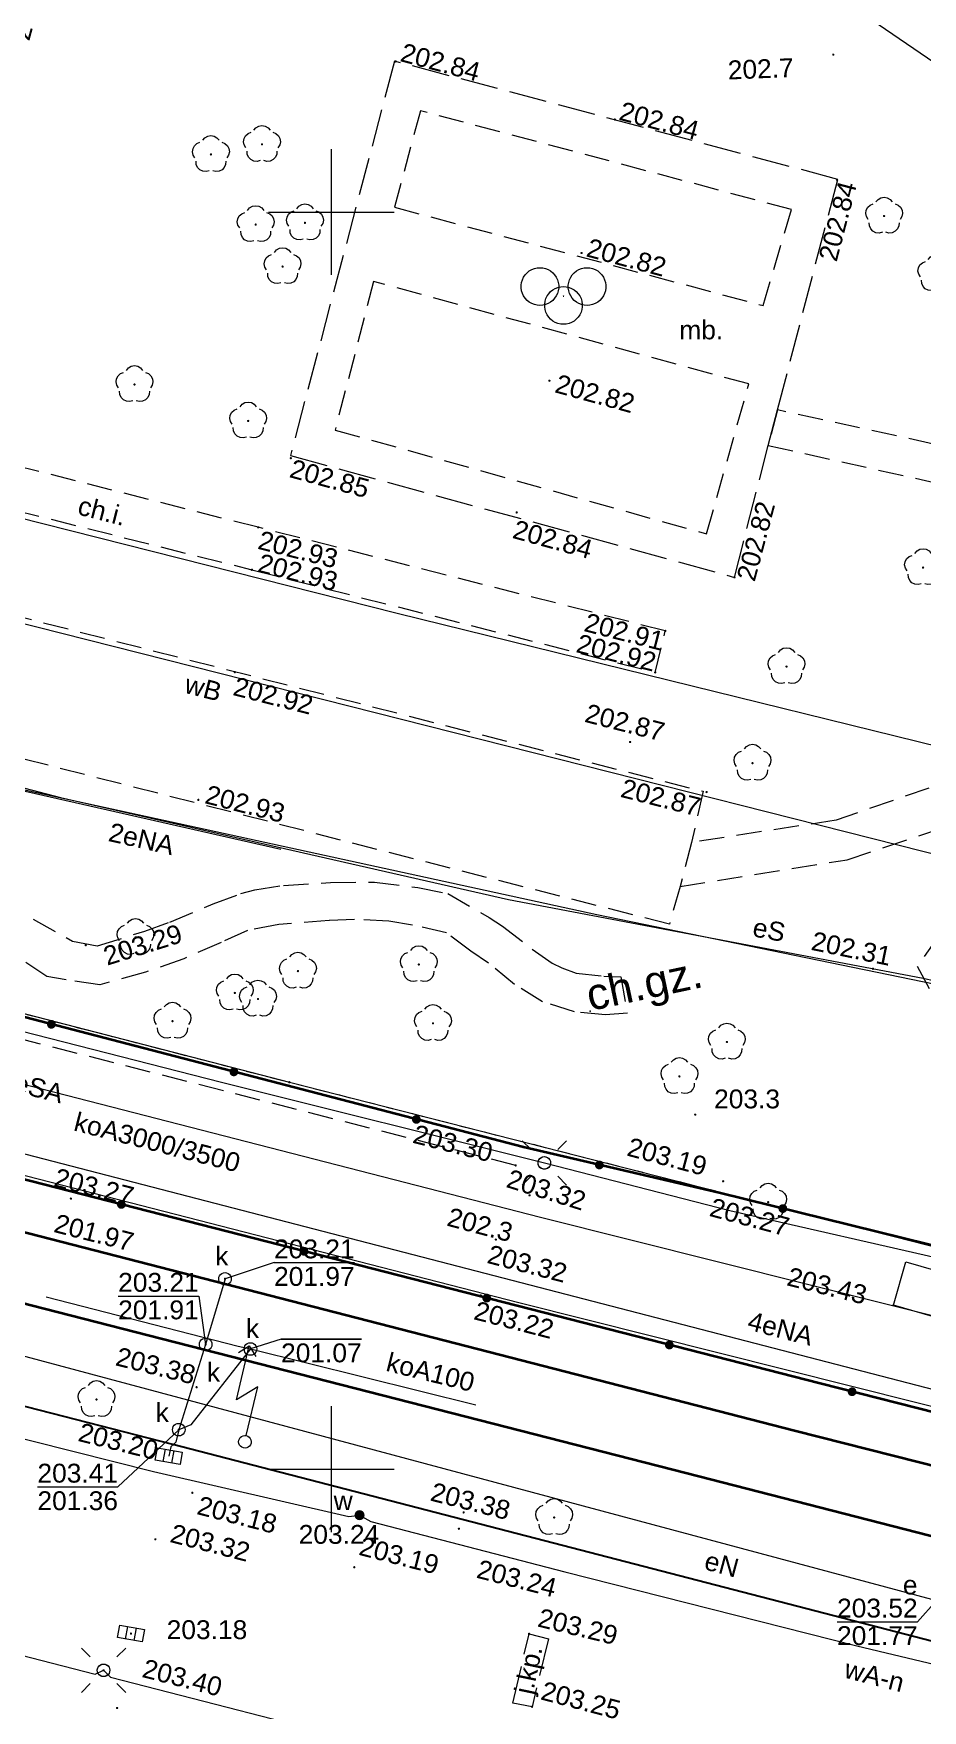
# Model space of a CAD drawing. Extents: x 0 to 7423283, y 0 to 5548300.
# Drawn here: x 7422438.2 to 7422473.5, y 5547690.4 to 5547757.1 of the extents above; entities that cross this region are included whole.
import ezdxf
from ezdxf.enums import TextEntityAlignment as Align

# ---------------------------------------------------------------- set-up
doc = ezdxf.new("R2010")
doc.units = 0
doc.header["$PDSIZE"] = 0.75
for name, pattern in [('PRZER1-1', [2, 1, -1]), ('PRZER2-1', [3, 2, -1]), ('PRZER3-1', [4, 3, -1])]:
    doc.linetypes.add(name, pattern=pattern)
doc.layers.get('0').update_dxf_attribs({"linetype": 'CONTINUOUS', "lineweight": 13})
for name, color, linetype, lineweight, true_color in [('BUBS04', 7, 'PRZER2-1', 18, 0x0a0909), ('EGBD03', 7, 'CONTINUOUS', 18, 0x008000), ('EGBP04', 7, 'CONTINUOUS', 18, 0x008000), ('EGBU01', 7, 'PRZER1-1', 18, 0x008000), ('OBOP02', 7, 'CONTINUOUS', 18, 0x008000), ('SUPE03', 1, 'CONTINUOUS', 18, 0xff0000), ('SUPE03_O', 1, 'CONTINUOUS', 18, 0xff0000), ('SUPE04', 1, 'CONTINUOUS', 18, 0xff0000), ('SUPE04_O', 1, 'CONTINUOUS', 18, 0xff0000), ('SUPK03', 7, 'CONTINUOUS', 18, 0x803300), ('SUPK03_O', 7, 'CONTINUOUS', 18, 0x803300), ('SUPW03', 5, 'CONTINUOUS', 18, 0x0000ff), ('SUPW03_O', 5, 'CONTINUOUS', 18, 0x0000ff), ('SUUS05', 7, 'CONTINUOUS', 18, 0x0a0909), ('SUUS15', 7, 'CONTINUOUS', 18, 0xff9100), ('SUUS15_O', 7, 'CONTINUOUS', 18, 0xff9100)]:
    doc.layers.add(name, color=color, linetype=linetype, lineweight=lineweight, true_color=true_color)
for name, color, linetype, lineweight in [('BUIB12_03', 7, 'CONTINUOUS', 18), ('GSLKOC', 7, 'CONTINUOUS', 18), ('GTGETI_O', 7, 'CONTINUOUS', 18), ('KTCR02', 7, 'PRZER2-1', 18), ('KTCR02_O', 7, 'PRZER2-1', 18), ('KTJZ01', 7, 'PRZER3-1', 18), ('KTJZ01_O', 7, 'PRZER3-1', 18), ('KTKR01', 7, 'CONTINUOUS', 25), ('KTOK05_01', 7, 'CONTINUOUS', 35), ('KTPL01', 7, 'PRZER3-1', 18), ('KTPL01_O', 7, 'PRZER3-1', 18), ('KTTR03', 7, 'CONTINUOUS', 35), ('RTPW01', 7, 'CONTINUOUS', 13), ('RTPW01_O', 7, 'CONTINUOUS', 13), ('RTPW02', 7, 'CONTINUOUS', 13), ('RTPW02_O', 7, 'CONTINUOUS', 13), ('SUSM', 7, 'CONTINUOUS', 18)]:
    doc.layers.add(name, color=color, linetype=linetype, lineweight=lineweight)
for name, color, linetype, true_color in [('SUPS01_03', 1, 'CONTINUOUS', 0xff0000), ('SUPS01_03_O', 1, 'CONTINUOUS', 0xff0000), ('SUPS01_05', 7, 'CONTINUOUS', 0x803300), ('SUPS01_05_O', 7, 'CONTINUOUS', 0x803300), ('SUPS01_08', 5, 'CONTINUOUS', 0x0000ff), ('SUPS01_08_O', 5, 'CONTINUOUS', 0x0000ff), ('SUUS25', 7, 'CONTINUOUS', 0x0a0909), ('SUUS25_O', 7, 'CONTINUOUS', 0x0a0909)]:
    doc.layers.add(name, color=color, linetype=linetype, true_color=true_color)
doc.styles.add('GEO-INFO', font='Arial')

# ---------------------------------------------------------------- blocks, each defined once
blk = doc.blocks.new('KOLO')
blk.add_hatch(color=0).paths.add_polyline_path([(0, 0.5), (-0.12941, 0.482963), (-0.25, 0.433013), (-0.353553, 0.353553), (-0.433013, 0.25), (-0.482963, 0.12941), (-0.5, 0), (-0.482963, -0.12941), (-0.433013, -0.25), (-0.353553, -0.353553), (-0.25, -0.433013), (-0.12941, -0.482963), (0, -0.5), (0.12941, -0.482963), (0.25, -0.433013), (0.353553, -0.353553), (0.433013, -0.25), (0.482963, -0.12941), (0.5, 0), (0.482963, 0.12941), (0.433013, 0.25), (0.353553, 0.353553), (0.25, 0.433013), (0.12941, 0.482963)])
blk = doc.blocks.new('EPPGN')
blk.add_hatch(color=0).paths.add_polyline_path([(-0.09, 0), (-0.085595, -0.027812), (-0.072812, -0.052901), (-0.052901, -0.072812), (-0.027812, -0.085595), (0, -0.09), (0.027812, -0.085595), (0.052901, -0.072812), (0.072812, -0.052901), (0.085595, -0.027812), (0.09, 0), (0.085595, 0.027812), (0.072812, 0.052901), (0.052901, 0.072812), (0.027812, 0.085595), (0, 0.09), (-0.027812, 0.085595), (-0.052901, 0.072812), (-0.072812, 0.052901), (-0.085595, 0.027812)])
blk = doc.blocks.new('SPDLP')
blk.add_hatch(color=0).paths.add_polyline_path([(-0.09, 0), (-0.085595, -0.027812), (-0.072812, -0.052901), (-0.052901, -0.072812), (-0.027812, -0.085595), (0, -0.09), (0.027812, -0.085595), (0.052901, -0.072812), (0.072812, -0.052901), (0.085595, -0.027812), (0.09, 0), (0.085595, 0.027812), (0.072812, 0.052901), (0.052901, 0.072812), (0.027812, 0.085595), (0, 0.09), (-0.027812, 0.085595), (-0.052901, 0.072812), (-0.072812, 0.052901), (-0.085595, 0.027812)])
at = {"color": 0}
for points in [[(-0.268652, 1.271938), (-0.048001, 1.40916), (0.20623, 1.462858), (0.463525, 1.426585), (0.693003, 1.304695), (0.867117, 1.11182), (0.964971, 0.871109)], [(-1.292703, 0.137547), (-1.355024, 0.389802), (-1.327532, 0.648184), (-1.213525, 0.881678), (-1.026689, 1.062258), (-0.78945, 1.168249), (-0.530282, 1.186929)], [(1.126667, 0.648554), (1.325358, 0.481106), (1.454989, 0.255912), (1.5, 0), (1.454989, -0.255912), (1.325358, -0.481106), (1.126667, -0.648554)], [(-0.530282, -1.186929), (-0.78945, -1.168249), (-1.026689, -1.062258), (-1.213525, -0.881678), (-1.327532, -0.648184), (-1.355024, -0.389802), (-1.292703, -0.137547)], [(0.964971, -0.871109), (0.867117, -1.11182), (0.693003, -1.304695), (0.463525, -1.426585), (0.20623, -1.462858), (-0.048001, -1.40916), (-0.268652, -1.271938)]]:
    blk.add_lwpolyline(points, dxfattribs=at)
blk = doc.blocks.new('POINT')
at = {"color": 0}
blk.add_point((0, 0), dxfattribs=at)
blk = doc.blocks.new('SUSM07_01')
at = {"color": 0}
for points in [[(0.5, 0), (4.5, 0), (3.1, 1.4), (7.5, 1.4)], [(6.793489, 2.104679), (7.5, 1.4), (6.793489, 0.695321)]]:
    blk.add_lwpolyline(points, dxfattribs=at)
blk.add_lwpolyline([(0.5, 0), (0.482963, -0.12941), (0.433013, -0.25), (0.353553, -0.353553), (0.25, -0.433013), (0.12941, -0.482963), (0, -0.5), (-0.12941, -0.482963), (-0.25, -0.433013), (-0.353553, -0.353553), (-0.433013, -0.25), (-0.482963, -0.12941), (-0.5, 0), (-0.482963, 0.12941), (-0.433013, 0.25), (-0.353553, 0.353553), (-0.25, 0.433013), (-0.12941, 0.482963), (0, 0.5), (0.12941, 0.482963), (0.25, 0.433013), (0.353553, 0.353553), (0.433013, 0.25), (0.482963, 0.12941)], close=True, dxfattribs=at)
blk = doc.blocks.new('OKRAG_PELNY')
at = {"color": 0}
blk.add_lwpolyline([(0.5, 0), (0.482963, -0.12941), (0.433013, -0.25), (0.353553, -0.353553), (0.25, -0.433013), (0.12941, -0.482963), (0, -0.5), (-0.12941, -0.482963), (-0.25, -0.433013), (-0.353553, -0.353553), (-0.433013, -0.25), (-0.482963, -0.12941), (-0.5, 0), (-0.482963, 0.12941), (-0.433013, 0.25), (-0.353553, 0.353553), (-0.25, 0.433013), (-0.12941, 0.482963), (0, 0.5), (0.12941, 0.482963), (0.25, 0.433013), (0.353553, 0.353553), (0.433013, 0.25), (0.482963, 0.12941)], close=True, dxfattribs=at)
blk = doc.blocks.new('SUUS05')
at = {"color": 0}
blk.add_lwpolyline([(0.5, -0.25), (-0.5, -0.25), (-0.5, 0.25), (0.5, 0.25)], close=True, dxfattribs=at)
for points in [[(-0.175, -0.25), (-0.175, 0.25)], [(0.175, -0.25), (0.175, 0.25)]]:
    blk.add_lwpolyline(points, dxfattribs=at)
blk = doc.blocks.new('SUSM01_01')
at = {"color": 0}
for points in [[(-0.353553, 0.353553), (-0.212132, 0.212132)], [(0.353553, 0.353553), (0.212132, 0.212132)], [(-0.353553, -0.353553), (-0.212132, -0.212132)], [(0.353553, -0.353553), (0.212132, -0.212132)]]:
    blk.add_lwpolyline(points, dxfattribs=at)
blk.add_lwpolyline([(0.1, 0), (0.093969, -0.034202), (0.076604, -0.064279), (0.05, -0.086603), (0.025882, -0.096593), (0, -0.1), (-0.025882, -0.096593), (-0.05, -0.086603), (-0.073305, -0.068017), (-0.090097, -0.043388), (-0.098883, -0.014904), (-0.098883, 0.014904), (-0.090097, 0.043388), (-0.073305, 0.068017), (-0.05, 0.086603), (-0.022252, 0.097493), (0.007473, 0.09972), (0.036534, 0.093087), (0.062349, 0.078183), (0.082624, 0.056332), (0.095557, 0.029476)], close=True, dxfattribs=at)
blk = doc.blocks.new('BUBS04')
at = {"color": 0}
for points in [[(2.25, 1.875), (2.233246, 1.651437), (2.183359, 1.432867), (2.101453, 1.224174), (1.989358, 1.03002), (1.849578, 0.854741), (1.685235, 0.702253), (1.5, 0.575962), (1.298012, 0.478689), (1.083781, 0.412608), (0.862095, 0.379194), (0.637905, 0.379194), (0.416219, 0.412608), (0.201988, 0.478689), (0, 0.575962), (-0.185235, 0.702253), (-0.349578, 0.854741), (-0.489358, 1.03002), (-0.601453, 1.224174), (-0.683359, 1.432867), (-0.733246, 1.651437), (-0.75, 1.875), (-0.733246, 2.098563), (-0.683359, 2.317133), (-0.601453, 2.525826), (-0.489358, 2.71998), (-0.349578, 2.895259), (-0.185235, 3.047747), (0, 3.174038), (0.201988, 3.271311), (0.416219, 3.337392), (0.637905, 3.370806), (0.862095, 3.370806), (1.083781, 3.337392), (1.298012, 3.271311), (1.5, 3.174038), (1.685235, 3.047747), (1.849578, 2.895259), (1.989358, 2.71998), (2.101453, 2.525826), (2.183359, 2.317133), (2.233246, 2.098563)], [(0.75, 0), (0.733246, -0.223563), (0.683359, -0.442133), (0.601453, -0.650826), (0.489358, -0.84498), (0.349578, -1.020259), (0.185235, -1.172747), (0, -1.299038), (-0.201988, -1.396311), (-0.416219, -1.462392), (-0.637905, -1.495806), (-0.862095, -1.495806), (-1.083781, -1.462392), (-1.298012, -1.396311), (-1.5, -1.299038), (-1.685235, -1.172747), (-1.849578, -1.020259), (-1.989358, -0.84498), (-2.101453, -0.650826), (-2.183359, -0.442133), (-2.233246, -0.223563), (-2.25, 0), (-2.233246, 0.223563), (-2.183359, 0.442133), (-2.101453, 0.650826), (-1.989358, 0.84498), (-1.849578, 1.020259), (-1.685235, 1.172747), (-1.5, 1.299038), (-1.298012, 1.396311), (-1.083781, 1.462392), (-0.862095, 1.495806), (-0.637905, 1.495806), (-0.416219, 1.462392), (-0.201988, 1.396311), (0, 1.299038), (0.185235, 1.172747), (0.349578, 1.020259), (0.489358, 0.84498), (0.601453, 0.650826), (0.683359, 0.442133), (0.733246, 0.223563)], [(2.25, -1.875), (2.233246, -2.098563), (2.183359, -2.317133), (2.101453, -2.525826), (1.989358, -2.71998), (1.849578, -2.895259), (1.685235, -3.047747), (1.5, -3.174038), (1.298012, -3.271311), (1.083781, -3.337392), (0.862095, -3.370806), (0.637905, -3.370806), (0.416219, -3.337392), (0.201988, -3.271311), (0, -3.174038), (-0.185235, -3.047747), (-0.349578, -2.895259), (-0.489358, -2.71998), (-0.601453, -2.525826), (-0.683359, -2.317133), (-0.733246, -2.098563), (-0.75, -1.875), (-0.733246, -1.651437), (-0.683359, -1.432867), (-0.601453, -1.224174), (-0.489358, -1.03002), (-0.349578, -0.854741), (-0.185235, -0.702253), (0, -0.575962), (0.201988, -0.478689), (0.416219, -0.412608), (0.637905, -0.379194), (0.862095, -0.379194), (1.083781, -0.412608), (1.298012, -0.478689), (1.5, -0.575962), (1.685235, -0.702253), (1.849578, -0.854741), (1.989358, -1.03002), (2.101453, -1.224174), (2.183359, -1.432867), (2.233246, -1.651437)]]:
    blk.add_lwpolyline(points, close=True, dxfattribs=at)

msp = doc.modelspace()

# ---------------------------------------------------------------- linework, layer by layer
at = {"color": 7, "linetype": 'Continuous', "lineweight": 13, "elevation": 100, "flags": 128}
for points in [[(7422450, 5547747.5), (7422450, 5547752.5)], [(7422447.5, 5547750), (7422452.5, 5547750)], [(7422450, 5547697.5), (7422450, 5547702.5)], [(7422447.5, 5547700), (7422452.5, 5547700)]]:
    msp.add_lwpolyline(points, dxfattribs=at)
at = {"layer": 'BUBS04', "color": 18, "linetype": 'PRZER2-1', "lineweight": 18, "ltscale": 0.5, "true_color": 0x0a0909, "elevation": 10.14}
msp.add_lwpolyline([(7422459.23, 5547746.67), (7422459.22, 5547746.65), (7422459.24, 5547746.65)], close=True, dxfattribs=at)
at = {"layer": 'BUIB12_03', "color": 7, "linetype": 'Continuous', "lineweight": 18, "elevation": 10.18}
msp.add_lwpolyline([(7422472.84, 5547708.25), (7422475.83, 5547707.39), (7422475.37, 5547705.65), (7422472.35, 5547706.52)], close=True, dxfattribs=at)
at = {"layer": 'EGBD03', "color": 96, "linetype": 'Continuous', "lineweight": 18, "true_color": 0x008000, "elevation": 10.3}
msp.add_lwpolyline([(7422301.4, 5547753.14), (7422329.11, 5547745.92), (7422359, 5547738.27), (7422388.8, 5547730.72), (7422418.54, 5547723.09), (7422448.33, 5547715.39), (7422478.1, 5547707.8)], dxfattribs=at)
at = {"layer": 'EGBU01', "color": 7, "linetype": 'Continuous', "lineweight": 18, "elevation": 10.17}
msp.add_lwpolyline([(7422301.4, 5547753.14), (7422329.11, 5547745.92), (7422359, 5547738.27), (7422388.8, 5547730.72), (7422418.54, 5547723.09), (7422448.33, 5547715.39), (7422478.1, 5547707.8)], dxfattribs=at)
at = {"layer": 'EGBU01', "color": 96, "linetype": 'PRZER1-1', "lineweight": 18, "ltscale": 0.5, "true_color": 0x008000, "elevation": 10.18}
msp.add_lwpolyline([(7422301.4, 5547753.14), (7422329.11, 5547745.92), (7422359, 5547738.27), (7422388.8, 5547730.72), (7422418.54, 5547723.09), (7422448.33, 5547715.39), (7422478.1, 5547707.8)], dxfattribs=at)
at = {"layer": 'GSLKOC', "color": 7, "linetype": 'PRZER2-1', "lineweight": 18, "ltscale": 0.5, "elevation": 10.18}
for points in [[(7422464.79, 5547726.96), (7422464.32, 5547724.93), (7422463.87, 5547723.18), (7422463.44, 5547721.68), (7422384.84, 5547741.77), (7422346.19, 5547751.64), (7422347.51, 5547756.92), (7422386.24, 5547747.04)], [(7422453.54, 5547754.03), (7422452.51, 5547750.19), (7422467.17, 5547746.28), (7422468.3, 5547750.1)], [(7422451.68, 5547747.24), (7422450.15, 5547741.33), (7422464.92, 5547737.2), (7422466.6, 5547743.16)]]:
    msp.add_lwpolyline(points, close=True, dxfattribs=at)
for points in [[(7422436.84, 5547722.62), (7422439.7, 5547721), (7422440.7, 5547720.81), (7422442.58, 5547721.4), (7422443.57, 5547721.76), (7422445.3, 5547722.48), (7422446.4, 5547722.89), (7422446.96, 5547723.04), (7422448.09, 5547723.22), (7422449.97, 5547723.33), (7422451.71, 5547723.35), (7422453.44, 5547723.13), (7422454.63, 5547722.89), (7422456.27, 5547721.94), (7422456.81, 5547721.6), (7422457.98, 5547720.68), (7422458.78, 5547720.13), (7422459.16, 5547719.94), (7422459.73, 5547719.73), (7422460.83, 5547719.61), (7422461.51, 5547719.58), (7422461.77, 5547718.14)], [(7422461.77, 5547718.14), (7422460.9, 5547718.07), (7422459.67, 5547718.19), (7422458.39, 5547718.59), (7422457.28, 5547719.28), (7422456.25, 5547720.13), (7422455.55, 5547720.6), (7422454.58, 5547721.33), (7422453.22, 5547721.64), (7422452.29, 5547721.8), (7422450.92, 5547721.86), (7422449.91, 5547721.82), (7422447.91, 5547721.66), (7422446.66, 5547721.42), (7422445.61, 5547720.95), (7422444.13, 5547720.3), (7422442.61, 5547719.77), (7422440.79, 5547719.26), (7422439.45, 5547719.46), (7422438.68, 5547719.6), (7422437.46, 5547720.4)]]:
    msp.add_lwpolyline(points, dxfattribs=at)
at = {"layer": 'KTCR02', "color": 7, "linetype": 'PRZER2-1', "lineweight": 18, "ltscale": 0.5, "elevation": 10.18}
for points in [[(7422457.33, 5547712.08), (7422406.19, 5547725.15), (7422369.24, 5547734.41), (7422333.85, 5547743.37), (7422307.72, 5547750.15), (7422302.81, 5547751.46), (7422285.03, 5547755.96), (7422266.57, 5547760.66), (7422259.79, 5547762.4), (7422249.65, 5547764.97), (7422231.15, 5547769.69), (7422221.31, 5547772.2), (7422217, 5547773.33), (7422217.26, 5547774.23), (7422216.94, 5547775.43)], [(7422473.76, 5547727.09), (7422470.07, 5547725.81), (7422464.32, 5547724.93), (7422463.87, 5547723.18), (7422470.51, 5547724.24), (7422474.33, 5547725.51)], [(7422474.15, 5547721.2), (7422473.29, 5547720), (7422474.51, 5547717.77)]]:
    msp.add_lwpolyline(points, dxfattribs=at)
msp.add_lwpolyline([(7422418.93, 5547744.62), (7422418.49, 5547742.9), (7422446.84, 5547735.77), (7422462.88, 5547731.69), (7422463.28, 5547733.34), (7422447.09, 5547737.46)], close=True, dxfattribs=at)
msp.add_lwpolyline([(7422476.87, 5547740.13), (7422467.74, 5547742.13), (7422467.37, 5547740.72), (7422476.89, 5547738.59, -0.360613)], format="xyb", dxfattribs=at)
at = {"layer": 'KTJZ01', "color": 7, "linetype": 'PRZER3-1', "lineweight": 18, "ltscale": 0.5, "elevation": 10.18}
msp.add_lwpolyline([(7422457.22, 5547690.69), (7422457.86, 5547693.45), (7422458.63, 5547693.25), (7422457.98, 5547690.55)], close=True, dxfattribs=at)
msp.add_lwpolyline([(7422457.22, 5547690.69), (7422457.86, 5547693.45), (7422458.63, 5547693.25), (7422457.98, 5547690.55)], close=True, dxfattribs=at)
at = {"layer": 'KTKR01', "color": 7, "linetype": 'Continuous', "lineweight": 25, "elevation": 10.18}
msp.add_lwpolyline([(7422513.09, 5547683.07), (7422481.13, 5547691.28), (7422443.7, 5547700.98), (7422426.8, 5547705.31), (7422395.01, 5547713.46), (7422346.62, 5547725.95), (7422297.94, 5547738.31), (7422251.34, 5547750.2), (7422243.22, 5547752.37)], dxfattribs=at)
at = {"layer": 'KTOK05_01', "color": 7, "linetype": 'Continuous', "lineweight": 35, "elevation": 10.18}
for points in [[(7422514.27, 5547692.01), (7422469.44, 5547703.4), (7422404.99, 5547719.93), (7422336.73, 5547737.41), (7422329.36, 5547739.3), (7422290.25, 5547749.25), (7422220.69, 5547767.02), (7422210.25, 5547769.63), (7422167.25, 5547780.67), (7422121.96, 5547792.16)], [(7422502, 5547701.96), (7422465.42, 5547710.99), (7422457.64, 5547712.8), (7422406.64, 5547726.09), (7422339.52, 5547743.2)]]:
    msp.add_lwpolyline(points, dxfattribs=at)
at = {"layer": 'KTPL01', "color": 7, "linetype": 'PRZER3-1', "lineweight": 18, "ltscale": 0.5, "elevation": 10.18}
msp.add_lwpolyline([(7422467.74, 5547742.13), (7422470.14, 5547751.3), (7422452.51, 5547756), (7422448.37, 5547740.32), (7422466.03, 5547735.47), (7422467.37, 5547740.72)], close=True, dxfattribs=at)
at = {"layer": 'KTTR03', "color": 7, "linetype": 'Continuous', "lineweight": 35, "elevation": 10.18}
for points in [[(7422612.99, 5547664.98), (7422579.76, 5547672.97), (7422560.34, 5547678), (7422530.39, 5547685.66), (7422509.53, 5547691.05), (7422495.78, 5547694.59), (7422468.42, 5547701.52), (7422427.08, 5547712.17), (7422382.73, 5547723.56), (7422347.87, 5547732.42), (7422303.11, 5547744.07)], [(7422303.23, 5547741.2), (7422317.67, 5547737.46), (7422338.72, 5547731.88), (7422358.58, 5547726.81), (7422393.65, 5547717.91), (7422442.72, 5547705.33), (7422464.09, 5547699.86), (7422510.08, 5547688.04), (7422561.91, 5547674.67), (7422612.32, 5547662.29)]]:
    msp.add_lwpolyline(points, dxfattribs=at)
at = {"layer": 'SUPE03', "color": 1, "linetype": 'Continuous', "lineweight": 18, "true_color": 0xff0000, "elevation": 10.18}
for points in [[(7422292.11, 5547766.19), (7422294.71, 5547768.12), (7422298.7, 5547767.37), (7422308.26, 5547765.75), (7422343.55, 5547757.18), (7422346.81, 5547750.74), (7422396.48, 5547737.89), (7422439.23, 5547726.71), (7422457.04, 5547722.66), (7422473.53, 5547719.53), (7422480.49, 5547717.94), (7422508.94, 5547709.79), (7422523.18, 5547706.77), (7422547.27, 5547695), (7422554.54, 5547690.94), (7422564.31, 5547690.16), (7422580.06, 5547689.52), (7422592.74, 5547686.6), (7422601.22, 5547684.33), (7422617.77, 5547681.51), (7422632.4, 5547678.46), (7422641.23, 5547678.27), (7422648.37, 5547677.67)], [(7422312.32, 5547764.71), (7422341.39, 5547757.91), (7422345.97, 5547750.68), (7422356.04, 5547747.93), (7422399.4, 5547736.69), (7422432.49, 5547728.17), (7422460.55, 5547722.06), (7422484.21, 5547717.19), (7422493.44, 5547714.53), (7422506.11, 5547710.76), (7422509.81, 5547709.74), (7422520.66, 5547707.53), (7422523.46, 5547706.92), (7422547.91, 5547695.7), (7422551.75, 5547693.67), (7422556.47, 5547690.75), (7422575.05, 5547689.69), (7422579.66, 5547689.37), (7422595, 5547686.1), (7422628.06, 5547679.18), (7422641.65, 5547676.92), (7422646.07, 5547677.26), (7422648.29, 5547678.73)]]:
    msp.add_lwpolyline(points, dxfattribs=at)
at = {"layer": 'SUPE04', "color": 1, "linetype": 'Continuous', "lineweight": 18, "true_color": 0xff0000, "elevation": 10.18}
for points in [[(7422158.09, 5547789.22), (7422157.25, 5547784.33), (7422157.5, 5547783.97), (7422167.04, 5547781.65), (7422204.75, 5547772.2), (7422235.97, 5547763.6), (7422244.33, 5547761.25), (7422284.48, 5547751.18), (7422303.02, 5547746.41), (7422347.7, 5547735.32), (7422389.6, 5547725.27), (7422431.03, 5547714.29), (7422474, 5547703.15), (7422498.98, 5547696.6), (7422504.77, 5547695.04), (7422521.48, 5547690.69), (7422579.57, 5547675.76), (7422612.83, 5547667.05), (7422626.65, 5547663.63)], [(7422463.78, 5547775.07), (7422462.5, 5547773.35), (7422462.65, 5547763.27), (7422465.14, 5547761.99), (7422475.63, 5547754.82), (7422475.72, 5547754.19), (7422476.81, 5547734.52), (7422476.89, 5547733.94), (7422477.03, 5547729.27), (7422476.78, 5547722.44), (7422482.71, 5547718.43), (7422490.23, 5547716.02)], [(7422302.19, 5547766.85), (7422322.46, 5547762.38), (7422341.42, 5547758.08), (7422345.98, 5547750.59), (7422391.28, 5547738.78), (7422432.49, 5547728.17), (7422447.99, 5547724.66)], [(7422313.12, 5547749.71), (7422334.59, 5547744.01), (7422344.97, 5547741.2), (7422351.95, 5547739.45), (7422360.05, 5547737.25), (7422360.31, 5547737.26), (7422360.5, 5547737.1), (7422366.68, 5547735.62), (7422373.75, 5547733.86), (7422383.52, 5547731.26), (7422409.32, 5547724.63), (7422409.47, 5547725.14), (7422409.71, 5547724.53), (7422415.69, 5547722.96), (7422428.38, 5547719.8), (7422433.02, 5547718.74), (7422434.22, 5547718.31), (7422445.63, 5547715.39), (7422458.47, 5547712.18), (7422465.85, 5547710.29), (7422474.79, 5547708.25)], [(7422428.34, 5547707.02), (7422428.58, 5547706.96), (7422474.06, 5547694.77), (7422512.32, 5547684.77)], [(7422401.69, 5547701.8), (7422409.64, 5547699.84), (7422413.83, 5547698.76), (7422414.66, 5547698.97), (7422414.93, 5547698.51), (7422422, 5547696.77), (7422433.34, 5547693.72), (7422440.61, 5547691.84), (7422440.94, 5547692), (7422441.22, 5547691.72), (7422451.83, 5547689), (7422461.96, 5547686.31), (7422462.38, 5547686.5), (7422462.8, 5547686.14), (7422492.88, 5547678.39)]]:
    msp.add_lwpolyline(points, dxfattribs=at)
at = {"layer": 'SUPK03', "color": 36, "linetype": 'Continuous', "lineweight": 18, "true_color": 0x803300, "elevation": 10.18}
for points in [[(7422118.809, 5547796.599), (7422125.376, 5547794.812), (7422148.101, 5547789.004), (7422163.075, 5547785.032), (7422197.16, 5547776.131), (7422208.458, 5547773.069), (7422210.718, 5547772.454), (7422233.848, 5547766.79), (7422245.164, 5547763.428), (7422261.281, 5547759.356), (7422282.422, 5547753.949), (7422303.404, 5547748.9), (7422322.299, 5547744.254), (7422325.526, 5547743.538), (7422327.495, 5547746.718), (7422328.219, 5547742.936), (7422362.747, 5547734.297), (7422381.718, 5547729.489), (7422394.541, 5547726.429), (7422458.321, 5547710.026), (7422479.494, 5547704.703), (7422500.137, 5547699.06)], [(7422117.891, 5547793.221), (7422124.484, 5547791.428), (7422147.219, 5547785.616), (7422162.185, 5547781.648), (7422196.26, 5547772.749), (7422207.542, 5547769.691), (7422209.842, 5547769.066), (7422232.932, 5547763.41), (7422244.236, 5547760.052), (7422260.419, 5547755.964), (7422281.578, 5547750.551), (7422302.576, 5547745.5), (7422321.501, 5547740.846), (7422325.213, 5547740.022), (7422361.893, 5547730.903), (7422380.882, 5547726.091), (7422393.699, 5547723.031), (7422457.459, 5547706.634), (7422478.606, 5547701.317), (7422500.763, 5547695.26), (7422501.858, 5547695.999)], [(7422445.77, 5547707.57), (7422445, 5547704.96), (7422443.93, 5547701.57)], [(7422438.66, 5547706.85), (7422446.29, 5547704.89), (7422446.78, 5547704.78)], [(7422446.78, 5547704.78), (7422444.41, 5547701.76), (7422443.93, 5547701.57), (7422443.81, 5547701.07), (7422443.62, 5547700.89), (7422443.53, 5547700.52)], [(7422446.78, 5547704.78), (7422455.74, 5547702.56)]]:
    msp.add_lwpolyline(points, dxfattribs=at)
at = {"layer": 'SUPS01_03_O', "color": 1, "linetype": 'Continuous', "lineweight": 9, "true_color": 0xff0000, "elevation": 10.8, "flags": 128}
for points in [[(7422470.11, 5547693.926), (7422473.314, 5547693.926), (7422474.06, 5547694.77)], [(7422470.11, 5547693.926), (7422473.314, 5547693.926)]]:
    msp.add_lwpolyline(points, dxfattribs=at)
at = {"layer": 'SUPS01_05_O', "color": 36, "linetype": 'Continuous', "lineweight": 9, "true_color": 0x803300, "elevation": 10.8, "flags": 128}
for points in [[(7422450.923, 5547708.212), (7422447.72, 5547708.213), (7422445.77, 5547707.57)], [(7422447.72, 5547708.213), (7422450.923, 5547708.212)], [(7422441.52, 5547706.883), (7422444.723, 5547706.882), (7422445, 5547704.96)], [(7422441.52, 5547706.883), (7422444.723, 5547706.882)], [(7422451.203, 5547705.172), (7422448, 5547705.173), (7422446.78, 5547704.78)], [(7422448, 5547705.173), (7422451.203, 5547705.172)], [(7422438.31, 5547699.293), (7422441.513, 5547699.292), (7422443.93, 5547701.57)], [(7422438.31, 5547699.293), (7422441.513, 5547699.292)]]:
    msp.add_lwpolyline(points, dxfattribs=at)
at = {"layer": 'SUPW03', "color": 5, "linetype": 'Continuous', "lineweight": 18, "true_color": 0x0000ff, "elevation": 10.18}
for points in [[(7422200.79, 5547836.95), (7422198.5, 5547828.03), (7422225.56, 5547811.78), (7422237.6, 5547802.78), (7422249.88, 5547793.3), (7422272.15, 5547780.79), (7422273.42, 5547780.34), (7422277.08, 5547779.35), (7422301.95, 5547772.76), (7422346.86, 5547761.18), (7422382.52, 5547752.47), (7422407.19, 5547745.54), (7422452.62, 5547734.05), (7422484.15, 5547726.28), (7422500.44, 5547722.79), (7422508.83, 5547721.46)], [(7422302.14, 5547767.98), (7422498.5, 5547718.26), (7422507.96, 5547718.03)], [(7422426.87, 5547703.95), (7422442.93, 5547699.9), (7422450.7, 5547698.12), (7422451.12, 5547698.17), (7422451.57, 5547697.92), (7422459.28, 5547695.91), (7422470.89, 5547692.97), (7422484.35, 5547689.77), (7422508.22, 5547683.72), (7422522.65, 5547679.96)]]:
    msp.add_lwpolyline(points, dxfattribs=at)

# ---------------------------------------------------------------- block references
at = {"layer": 'BUBS04', "color": 18, "lineweight": 18, "true_color": 0x0a0909, "xscale": 0.5, "yscale": 0.5, "rotation": 90}
msp.add_blockref('BUBS04', (7422459.23, 5547746.66, 10.14), dxfattribs=at)
at = {"layer": 'EGBP04', "color": 96, "lineweight": 18, "true_color": 0x008000, "xscale": 0.5, "yscale": 0.5, "rotation": 90}
msp.add_blockref('EPPGN', (7422448.33, 5547715.39, 10.32), dxfattribs=at)
at = {"layer": 'GSLKOC', "color": 7, "lineweight": 18, "xscale": 0.5, "yscale": 0.5, "rotation": 90}
msp.add_blockref('POINT', (7422460.29, 5547718.22, 10.18), dxfattribs=at)
at = {"layer": 'KTOK05_01', "color": 7, "lineweight": 35, "xscale": 0.35, "yscale": 0.35, "rotation": 90}
for p in [(7422438.865, 5547717.693, 10.18), (7422446.123, 5547715.801, 10.18), (7422453.38, 5547713.91, 10.18), (7422460.658, 5547712.098, 10.18), (7422441.648, 5547710.528, 10.18), (7422467.954, 5547710.364, 10.18), (7422448.913, 5547708.665, 10.18), (7422456.178, 5547706.802, 10.18), (7422463.442, 5547704.938, 10.18), (7422470.708, 5547703.078, 10.18)]:
    msp.add_blockref('KOLO', p, dxfattribs=at)
at = {"layer": 'OBOP02', "color": 96, "lineweight": 18, "true_color": 0x008000, "xscale": 0.5, "yscale": 0.5, "rotation": 90}
for p in [(7422445.21, 5547752.29, 10.12), (7422447.24, 5547752.69, 10.12), (7422446.99, 5547749.5, 10.12), (7422448.95, 5547749.57, 10.12), (7422471.98, 5547749.84, 10.12), (7422448.06, 5547747.83, 10.12), (7422474.06, 5547747.55, 10.12), (7422442.17, 5547743.14, 10.12), (7422446.69, 5547741.69, 10.12), (7422473.53, 5547735.86, 10.12), (7422468.1, 5547731.92, 10.12), (7422466.75, 5547728.08, 10.12), (7422442.21, 5547721.15, 10.12), (7422448.67, 5547719.81, 10.12), (7422453.48, 5547720.07, 10.12), (7422446.16, 5547718.94, 10.12), (7422447.08, 5547718.7, 10.12), (7422443.68, 5547717.82, 10.12), (7422454.04, 5547717.73, 10.12), (7422465.73, 5547716.99, 10.12), (7422463.84, 5547715.62, 10.12), (7422467.37, 5547710.62, 10.12), (7422440.66, 5547702.77, 10.12), (7422458.86, 5547698.08, 10.12)]:
    msp.add_blockref('SPDLP', p, dxfattribs=at)
at = {"layer": 'RTPW01', "color": 7, "lineweight": 13, "xscale": 0.09, "yscale": 0.09, "rotation": 90}
for p in [(7422469.96, 5547756.26, 10.2), (7422464.47, 5547714.1, 10.2)]:
    msp.add_blockref('KOLO', p, dxfattribs=at)
at = {"layer": 'RTPW02', "color": 7, "lineweight": 13, "xscale": 0.09, "yscale": 0.09, "rotation": 90}
for p in [(7422452.56, 5547755.99, 10.2), (7422461.27, 5547753.68, 10.2), (7422470.11, 5547751.28, 10.2), (7422459.95, 5547748.37, 10.2), (7422458.67, 5547743.29, 10.2), (7422448.39, 5547740.21, 10.2), (7422457.37, 5547738.05, 10.2), (7422447.09, 5547737.46, 10.2), (7422446.84, 5547735.77, 10.2), (7422466.03, 5547735.47, 10.2), (7422463.28, 5547733.34, 10.2), (7422446.16, 5547731.7, 10.2), (7422462.88, 5547731.69, 10.2), (7422461.88, 5547728.92, 10.2), (7422464.92, 5547726.93, 10.2), (7422444.71, 5547726.62, 10.2), (7422440.23, 5547720.84, 10.2), (7422457.64, 5547712.8, 10.2), (7422457.33, 5547712.08, 10.2), (7422465.42, 5547710.99, 10.2), (7422465.58, 5547711.45, 10.2), (7422439.64, 5547710.76, 10.2), (7422438.39, 5547709.27, 10.2), (7422456.54, 5547709.13, 10.2), (7422455.94, 5547706.91, 10.2), (7422472.35, 5547706.52, 10.2), (7422444.64, 5547703.26, 10.2), (7422443.7, 5547700.98, 10.2), (7422444.47, 5547699.06, 10.2), (7422455.26, 5547698.28, 10.2), (7422455.07, 5547697.63, 10.2), (7422443, 5547697.21, 10.2), (7422450.91, 5547696.1, 10.2), (7422457.86, 5547693.45, 10.2), (7422440.94, 5547692, 10.2), (7422441.48, 5547690.5, 10.2), (7422457.98, 5547690.55, 10.2)]:
    msp.add_blockref('KOLO', p, dxfattribs=at)
at = {"layer": 'SUPS01_03', "color": 1, "lineweight": 5, "true_color": 0xff0000, "xscale": 0.09, "yscale": 0.09, "rotation": 90}
for p in [(7422471.54, 5547719.9, 10.24), (7422457.88, 5547710.89, 10.24)]:
    msp.add_blockref('KOLO', p, dxfattribs=at)
at = {"layer": 'SUPS01_05', "color": 36, "lineweight": 5, "true_color": 0x803300, "xscale": 0.09, "yscale": 0.09, "rotation": 90}
for p in [(7422445.77, 5547707.57, 10.24), (7422445, 5547704.96, 10.24), (7422446.78, 5547704.78, 10.24), (7422443.93, 5547701.57, 10.24), (7422442.03, 5547693.46, 10.24)]:
    msp.add_blockref('KOLO', p, dxfattribs=at)
at = {"layer": 'SUPS01_08', "color": 5, "lineweight": 5, "true_color": 0x0000ff, "xscale": 0.09, "yscale": 0.09, "rotation": 90}
msp.add_blockref('KOLO', (7422451.12, 5547698.17, 10.24), dxfattribs=at)
at = {"layer": 'SUSM', "color": 7, "lineweight": 18}
for name, p, xscale, yscale, rotation in [('SUSM01_01', (7422458.47, 5547712.18, 10.24), 2.5, 2.5, 90), ('OKRAG_PELNY', (7422458.47, 5547712.18, 10.24), 0.5, 0.5, 90), ('SUSM07_01', (7422446.56, 5547701.09, 10.24), 0.5, 0.5, 76.79186129152573), ('SUSM01_01', (7422440.94, 5547692, 10.24), 2.5, 2.5, 90), ('OKRAG_PELNY', (7422440.94, 5547692, 10.24), 0.5, 0.5, 90)]:
    msp.add_blockref(name, p, dxfattribs=dict(at, xscale=xscale, yscale=yscale, rotation=rotation))
at = {"layer": 'SUUS05', "color": 18, "lineweight": 18, "true_color": 0x0a0909}
for p, rotation in [((7422443.53, 5547700.52, 10.24), 350.2561347755752), ((7422442.03, 5547693.46, 10.24), 350.1586543157408)]:
    msp.add_blockref('SUUS05', p, dxfattribs=dict(at, rotation=rotation))
at = {"layer": 'SUUS15', "color": 36, "lineweight": 18, "true_color": 0x803300, "xscale": 0.5, "yscale": 0.5, "rotation": 90}
for p in [(7422445.77, 5547707.57, 10.24), (7422445, 5547704.96, 10.24), (7422446.78, 5547704.78, 10.24), (7422443.93, 5547701.57, 10.24)]:
    msp.add_blockref('OKRAG_PELNY', p, dxfattribs=at)
at = {"layer": 'SUUS25', "color": 18, "lineweight": 5, "true_color": 0x0a0909, "xscale": 0.4, "yscale": 0.4, "rotation": 359.9997925898467}
msp.add_blockref('KOLO', (7422451.12, 5547698.17, 10.24), dxfattribs=at)

# ---------------------------------------------------------------- texts
at = {"layer": 'GTGETI_O', "color": 7, "linetype": 'Continuous', "lineweight": 0, "style": 'GEO-INFO'}
msp.add_text('ch.gz.', height=1.25, rotation=11.96184, dxfattribs=at).set_placement((7422460.29, 5547718.22, 10.8))
at = {"layer": 'KTCR02_O', "color": 7, "linetype": 'Continuous', "lineweight": 0, "style": 'GEO-INFO'}
msp.add_text('ch.i.', height=0.75, rotation=345.64416, dxfattribs=at).set_placement((7422440.89, 5547738.124, 10.8), align=Align.MIDDLE)
at = {"layer": 'KTJZ01_O', "color": 7, "linetype": 'Continuous', "lineweight": 0, "style": 'GEO-INFO'}
msp.add_text('j.kp.', height=0.75, rotation=78.14628, dxfattribs=at).set_placement((7422457.925, 5547691.997, 10.8), align=Align.MIDDLE)
at = {"layer": 'KTPL01_O', "color": 7, "linetype": 'Continuous', "lineweight": 0, "style": 'GEO-INFO'}
msp.add_text('mb.', height=0.75, rotation=360, dxfattribs=at).set_placement((7422464.71, 5547745.326, 10.8), align=Align.MIDDLE)
at = {"layer": 'RTPW01_O', "color": 7, "linetype": 'Continuous', "lineweight": 0, "style": 'GEO-INFO'}
msp.add_text('202.7', height=0.75, rotation=2.22209, dxfattribs=at).set_placement((7422465.78, 5547755.27, 10.8))
msp.add_text('203.3', height=0.75, dxfattribs=at).set_placement((7422465.22, 5547714.35, 10.8))
at = {"layer": 'RTPW02_O', "color": 7, "linetype": 'Continuous', "lineweight": 0, "style": 'GEO-INFO'}
msp.add_text('202.79', height=0.75, rotation=74.80743, dxfattribs=at).set_placement((7422438.82, 5547759.865, 10.8), align=Align.RIGHT)
for s, rotation, p in [('202.84', 345.07263, (7422452.694, 5547756.009, 10.8)), ('202.84', 345.07263, (7422461.395, 5547753.68, 10.8)), ('202.84', 75.33335, (7422470.09, 5547747.99, 10.8)), ('202.82', 345.06615, (7422460.094, 5547748.245, 10.8)), ('202.82', 344.70589, (7422458.843, 5547742.838, 10.8)), ('202.85', 344.64336, (7422448.289, 5547739.464, 10.8)), ('202.82', 75.10456, (7422466.83, 5547735.265, 10.8)), ('202.84', 344.64336, (7422457.16, 5547737.045, 10.8)), ('202.93', 345.70876, (7422447.032, 5547736.613, 10.8)), ('202.93', 345.77558, (7422447.027, 5547735.703, 10.8)), ('202.91', 345.70876, (7422460.004, 5547733.34, 10.8)), ('202.92', 345.77558, (7422459.691, 5547732.503, 10.8)), ('202.92', 345.66038, (7422446.044, 5547730.796, 10.8)), ('202.87', 345.72608, (7422460.03, 5547729.73, 10.8)), ('202.93', 345.66228, (7422444.926, 5547726.495, 10.8)), ('202.87', 345.66038, (7422461.457, 5547726.747, 10.8)), ('203.29', 17.42341, (7422441.081, 5547720.022, 10.8)), ('203.30', 345.78949, (7422453.19, 5547712.99, 10.8)), ('203.19', 345.16289, (7422461.71, 5547712.48, 10.8)), ('203.27', 345.6969, (7422438.92, 5547711.26, 10.8)), ('203.32', 342.67569, (7422456.91, 5547711.23, 10.8)), ('203.27', 345.00869, (7422464.99, 5547710.08, 10.8)), ('201.97', 345.74275, (7422438.92, 5547709.44, 10.8)), ('203.32', 345.49314, (7422456.15, 5547708.21, 10.8)), ('203.43', 345.98983, (7422468.07, 5547707.32, 10.8)), ('203.22', 345.62532, (7422455.62, 5547705.97, 10.8)), ('203.38', 346.04458, (7422441.372, 5547704.139, 10.8)), ('203.20', 346.00848, (7422439.884, 5547701.129, 10.8)), ('203.18', 345.68007, (7422444.61, 5547698.22, 10.8)), ('203.38', 345.76643, (7422453.89, 5547698.76, 10.8)), ('203.32', 345.52951, (7422443.54, 5547697.11, 10.8)), ('203.19', 345.67707, (7422451.05, 5547696.6, 10.8)), ('203.24', 345.64721, (7422455.73, 5547695.69, 10.8)), ('203.29', 346.44259, (7422458.16, 5547693.75, 10.8)), ('203.40', 345.72846, (7422442.43, 5547691.74, 10.8)), ('203.25', 345.27682, (7422458.28, 5547690.85, 10.8))]:
    msp.add_text(s, height=0.75, rotation=rotation, dxfattribs=at).set_placement(p)
at = {"layer": 'SUPE03_O', "color": 1, "linetype": 'Continuous', "lineweight": 0, "true_color": 0xff0000, "style": 'GEO-INFO'}
for s, rotation, p in [('eS', 349.41247, (7422466.71, 5547721.2, 10.8)), ('eSA', 345.47732, (7422437.31, 5547715.04, 10.8))]:
    msp.add_text(s, height=0.75, rotation=rotation, dxfattribs=at).set_placement(p)
at = {"layer": 'SUPE04_O', "color": 1, "linetype": 'Continuous', "lineweight": 0, "true_color": 0xff0000, "style": 'GEO-INFO'}
for s, rotation, p in [('2eNA', 347.36642, (7422441.09, 5547724.99, 10.8)), ('4eNA', 345.48309, (7422466.5, 5547705.56, 10.8)), ('eN', 344.79174, (7422464.78, 5547696.03, 10.8))]:
    msp.add_text(s, height=0.75, rotation=rotation, dxfattribs=at).set_placement(p)
at = {"layer": 'SUPK03_O', "color": 36, "linetype": 'Continuous', "lineweight": 0, "true_color": 0x803300, "style": 'GEO-INFO'}
for s, rotation, p in [('koA3000/3500', 345.58803, (7422439.71, 5547713.48, 10.8)), ('koA100', 346.11513, (7422452.13, 5547703.92, 10.8))]:
    msp.add_text(s, height=0.75, rotation=rotation, dxfattribs=at).set_placement(p)
at = {"layer": 'SUPS01_03_O', "color": 1, "linetype": 'Continuous', "lineweight": 0, "true_color": 0xff0000, "style": 'GEO-INFO'}
for s, rotation, p in [('202.31', 348.40761, (7422469.04, 5547720.66, 10.8)), ('202.3', 345.25622, (7422454.552, 5547709.693, 10.8)), ('203.52', 360, (7422470.11, 5547694.099)), ('201.77', 360, (7422470.11, 5547693.004))]:
    msp.add_text(s, height=0.75, rotation=rotation, dxfattribs=at).set_placement(p)
at = {"layer": 'SUPS01_05_O', "color": 36, "linetype": 'Continuous', "lineweight": 0, "true_color": 0x803300, "style": 'GEO-INFO'}
for s, p in [('203.21', (7422447.72, 5547708.385)), ('203.21', (7422441.52, 5547707.055)), ('201.97', (7422447.72, 5547707.29)), ('201.91', (7422441.52, 5547705.96)), ('201.07', (7422448, 5547704.25)), ('203.41', (7422438.31, 5547699.465)), ('201.36', (7422438.31, 5547698.37)), ('203.18', (7422443.45, 5547693.24, 10.8))]:
    msp.add_text(s, height=0.75, rotation=359.99979, dxfattribs=at).set_placement(p)
at = {"layer": 'SUPS01_08_O', "color": 5, "linetype": 'Continuous', "lineweight": 0, "true_color": 0x0000ff, "style": 'GEO-INFO'}
msp.add_text('203.24', height=0.75, rotation=359.99979, dxfattribs=at).set_placement((7422448.7, 5547697.03, 10.8))
at = {"layer": 'SUPW03_O', "color": 5, "linetype": 'Continuous', "lineweight": 0, "true_color": 0x0000ff, "style": 'GEO-INFO'}
for s, rotation, p in [('wB', 345.55576, (7422444.11, 5547730.89, 10.8)), ('wA-n', 345.52951, (7422470.35, 5547691.72, 10.8))]:
    msp.add_text(s, height=0.75, rotation=rotation, dxfattribs=at).set_placement(p)
at = {"layer": 'SUUS15_O', "color": 36, "linetype": 'Continuous', "lineweight": 0, "true_color": 0x803300, "style": 'GEO-INFO'}
for p in [(7422445.38, 5547708.1, 10.8), (7422446.597, 5547705.218, 10.8), (7422445.05, 5547703.48, 10.8), (7422443.01, 5547701.88, 10.8)]:
    msp.add_text('k', height=0.75, rotation=359.99979, dxfattribs=at).set_placement(p)
at = {"layer": 'SUUS15_O', "color": 1, "linetype": 'Continuous', "lineweight": 0, "true_color": 0xff0000, "style": 'GEO-INFO'}
msp.add_text('e', height=0.75, dxfattribs=at).set_placement((7422473.31, 5547695.02, 10.8), align=Align.RIGHT)
at = {"layer": 'SUUS25_O', "color": 18, "linetype": 'Continuous', "lineweight": 0, "true_color": 0x0a0909, "style": 'GEO-INFO'}
msp.add_text('w', height=0.75, rotation=359.99979, dxfattribs=at).set_placement((7422450.09, 5547698.37, 10.8))

doc.saveas('drawing.dxf')
